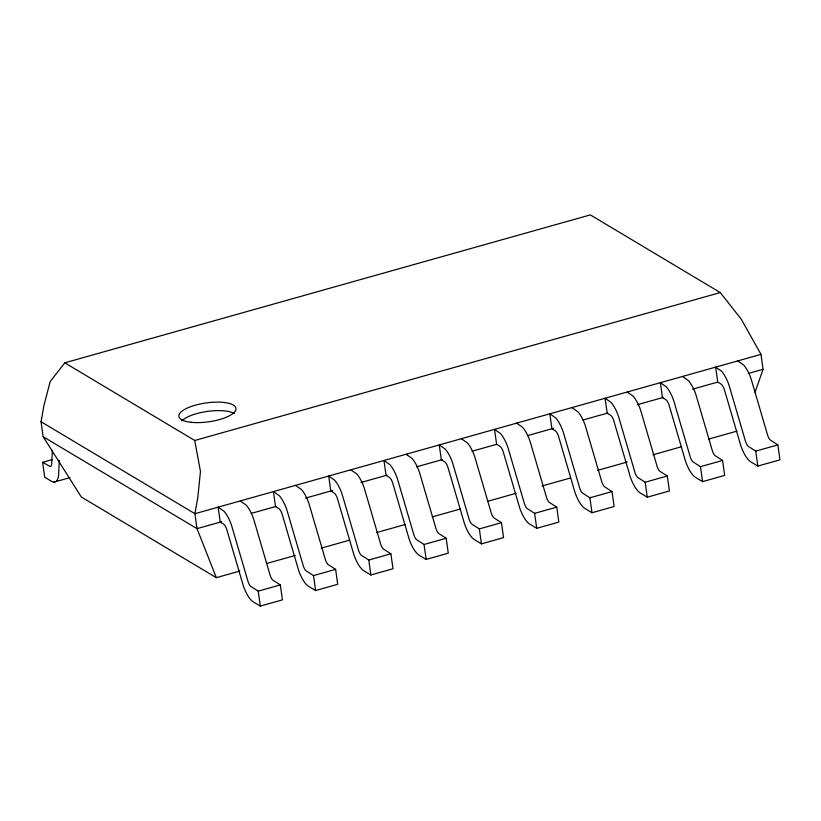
<?xml version="1.0" encoding="UTF-8"?>
<svg xmlns="http://www.w3.org/2000/svg" width="821" height="821" viewBox="0 0 821 821"><rect width="100%" height="100%" fill="white"/><g stroke="black" fill="none" stroke-linecap="round" stroke-linejoin="round"><path stroke-width="1.23" d="M52.39 450.339L51.682 464.368A7.553 2.699 74.3 0 1 50.235 466.513L42.6 462.285L44.703 477.237L51.569 481.332A23.676 8.477 74.3 0 0 58.589 475.4L59.348 460.417M239.763 571.067L216.323 577.666L81.32 496.982L43.154 436.69L41.05 421.737L43.965 405.379L50.184 381.601L64.777 362.82L590.33 214.907L720.284 292.574L741.26 319.205L760.985 354.374L763.078 369.317L755.022 392.284M42.6 462.285L52.431 459.524M64.777 362.82L194.731 440.487L720.284 292.574M54.022 482.112L69.99 477.617M760.985 354.374L194.916 513.7L41.05 421.737M221.68 521.704L197.019 528.642L43.154 436.69M251.277 513.371L275.948 506.434M305.545 498.101L332.669 490.465M361.035 482.481L386.937 475.185M416.534 466.862L442.437 459.565M472.034 451.242L496.695 444.294M527.534 435.623L553.426 428.326M583.023 420.003L607.694 413.055M637.291 404.722L663.183 397.436M692.791 389.103L717.451 382.165M748.28 373.483L763.078 369.317M266.907 563.432L295.283 555.448M321.185 548.151L349.561 540.167M376.706 532.531L405.081 524.537M432.226 516.902L460.602 508.917M487.736 501.282L516.111 493.288M542.024 486.001L570.4 478.017M597.534 470.371L627.141 462.038M653.054 454.752L681.43 446.757M708.574 439.122L736.94 431.138M258.215 591.151L280.33 584.921L282.434 599.874L260.319 606.093L253.453 601.998A23.676 8.477 74.3 0 1 243.324 585.804L227.304 531.218A7.687 2.75 74.3 0 0 223.445 524.034L220.233 522.105L218.129 507.162L224.02 511.257A23.819 8.528 74.3 0 1 231.522 525.245L248.106 581.761A7.553 2.699 74.3 0 0 250.487 586.194L258.215 591.151L260.319 606.093M313.499 575.593L335.615 569.364L337.708 584.316L315.603 590.535L308.737 586.44A23.676 8.477 74.3 0 1 298.598 570.246L282.588 515.66A7.687 2.75 74.3 0 0 278.73 508.476L275.517 506.547L273.414 491.605L279.294 495.699A23.819 8.528 74.3 0 1 286.806 509.687L303.39 566.192A7.553 2.699 74.3 0 0 305.761 570.626L313.499 575.593L315.603 590.535M368.783 560.035L390.888 553.806L392.992 568.758L370.876 574.977L364.011 570.872A23.676 8.477 74.3 0 1 353.882 554.688L337.862 500.092A7.687 2.75 74.3 0 0 334.014 492.918L330.791 490.989L328.687 476.047L334.578 480.141A23.819 8.528 74.3 0 1 342.08 494.129L358.664 550.634A7.553 2.699 74.3 0 0 361.045 555.068L368.783 560.035L370.876 574.977M424.057 544.477L446.172 538.248L448.266 553.2L426.161 559.419L419.295 555.314A23.676 8.477 74.3 0 1 409.166 539.12L393.146 484.534A7.687 2.75 74.3 0 0 389.287 477.35L386.075 475.431L383.971 460.489L389.852 464.583A23.819 8.528 74.3 0 1 397.364 478.571L413.948 535.076A7.553 2.699 74.3 0 0 416.329 539.51L424.057 544.477L426.161 559.419M479.341 528.919L501.446 522.69L503.55 537.632L481.434 543.861L474.579 539.756A23.676 8.477 74.3 0 1 464.44 523.562L448.42 468.976A7.687 2.75 74.3 0 0 444.572 461.792L441.349 459.873L439.256 444.931L445.136 449.015A23.819 8.528 74.3 0 1 452.648 463.003L469.222 519.519A7.553 2.699 74.3 0 0 471.603 523.952L479.341 528.919L481.434 543.861M534.615 513.351L556.73 507.132L558.834 522.074L536.718 528.303L529.853 524.198A23.676 8.477 74.3 0 1 519.724 508.004L503.704 453.418A7.687 2.75 74.3 0 0 499.845 446.234L496.633 444.315L494.529 429.373L500.42 433.457A23.819 8.528 74.3 0 1 507.922 447.445L524.506 503.961A7.553 2.699 74.3 0 0 526.887 508.394L534.615 513.351L536.718 528.303M589.899 497.793L612.014 491.574L614.108 506.516L592.003 512.745L585.137 508.64A23.676 8.477 74.3 0 1 574.998 492.446L558.988 437.86A7.687 2.75 74.3 0 0 555.129 430.676L551.917 428.757L549.813 413.805L555.694 417.899A23.819 8.528 74.3 0 1 563.206 431.887L579.78 488.403A7.553 2.699 74.3 0 0 582.161 492.836L589.899 497.793L592.003 512.745M645.173 482.235L667.288 476.016L669.392 490.958L647.276 497.187L640.411 493.082A23.676 8.477 74.3 0 1 630.282 476.888L614.262 422.302A7.687 2.75 74.3 0 0 610.413 415.118L607.191 413.199L605.087 398.247L610.978 402.341A23.819 8.528 74.3 0 1 618.48 416.329L635.064 472.845A7.553 2.699 74.3 0 0 637.445 477.278L645.173 482.235L647.276 497.187M700.457 466.677L722.572 460.458L724.666 475.4L702.56 481.629L695.695 477.524A23.676 8.477 74.3 0 1 685.566 461.33L669.546 406.744A7.687 2.75 74.3 0 0 665.687 399.56L662.475 397.641L660.371 382.689L666.252 386.783A23.819 8.528 74.3 0 1 673.764 400.771L690.348 457.287A7.553 2.699 74.3 0 0 692.729 461.72L700.457 466.677L702.56 481.629M755.741 451.119L777.846 444.9L779.95 459.842L757.834 466.061L750.979 461.966A23.676 8.477 74.3 0 1 740.84 445.772L724.82 391.186A7.687 2.75 74.3 0 0 720.971 384.002L717.749 382.083L715.655 367.131L721.536 371.225A23.819 8.528 74.3 0 1 729.038 385.213L745.622 441.729A7.553 2.699 74.3 0 0 748.003 446.162L755.741 451.119L757.834 466.061M737.761 360.912L743.652 365.006A23.819 8.528 74.3 0 1 751.153 378.994L767.738 435.499A7.553 2.699 74.3 0 0 770.119 439.933L777.846 444.9M682.487 376.47L688.367 380.564A23.819 8.528 74.3 0 1 695.88 394.552L712.454 451.057A7.553 2.699 74.3 0 0 714.834 455.491L722.572 460.458M627.203 392.028L633.083 396.122A23.819 8.528 74.3 0 1 640.596 410.11L657.18 466.615A7.553 2.699 74.3 0 0 659.561 471.059L667.288 476.016M571.919 407.585L577.81 411.68A23.819 8.528 74.3 0 1 585.311 425.668L601.896 482.184A7.553 2.699 74.3 0 0 604.277 486.617L612.014 491.574M516.645 423.143L522.525 427.238A23.819 8.528 74.3 0 1 530.038 441.226L546.622 497.742A7.553 2.699 74.3 0 0 548.992 502.175L556.73 507.132M461.361 438.701L467.252 442.796A23.819 8.528 74.3 0 1 474.754 456.784L491.338 513.299A7.553 2.699 74.3 0 0 493.719 517.733L501.446 522.69M406.087 454.259L411.968 458.354A23.819 8.528 74.3 0 1 419.48 472.342L436.054 528.857A7.553 2.699 74.3 0 0 438.435 533.291L446.172 538.248M350.803 469.817L356.683 473.912A23.819 8.528 74.3 0 1 364.196 487.9L380.78 544.415A7.553 2.699 74.3 0 0 383.161 548.849L390.888 553.806M295.529 485.385L301.41 489.47A23.819 8.528 74.3 0 1 308.912 503.458L325.496 559.973A7.553 2.699 74.3 0 0 327.877 564.407L335.615 569.364M240.245 500.943L246.126 505.028A23.819 8.528 74.3 0 1 253.638 519.016L270.222 575.531A7.553 2.699 74.3 0 0 272.593 579.965L280.33 584.921M216.323 577.666L197.019 528.642L194.916 513.7L197.83 497.341L200.468 471.418L194.731 440.487M181.769 420.927A28.827 9.534 -8 0 1 207.395 411.413A28.827 9.534 -8 0 1 234.529 413.568M191.016 422.292A28.827 9.534 -8 0 0 235.894 409.658A28.827 9.534 -8 0 0 195.367 405.164A28.827 9.534 -8 0 0 191.016 422.292"/></g></svg>
